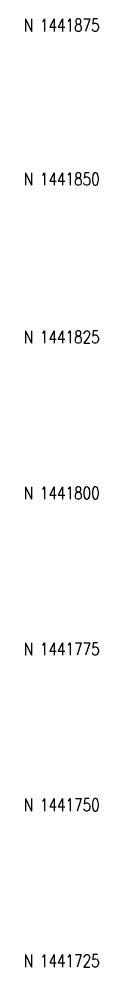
# Model space of a CAD drawing. Header units: metres. Extents: x 407243 to 407851, y 1441715 to 1442241.
# Drawn here: x 407490.6 to 407502.6, y 1441724 to 1441876 of the extents above; entities that cross this region are included whole.
import ezdxf
from ezdxf.enums import TextEntityAlignment as Align

# ---------------------------------------------------------------- set-up
doc = ezdxf.new("R2010")
doc.units = ezdxf.units.M
doc.layers.add('y_cor', color=252, linetype='Continuous')
doc.styles.add('Gval', font='romant.shx', dxfattribs={"width": 0.8, "height": 2})

msp = doc.modelspace()

# ---------------------------------------------------------------- texts
at = {"layer": 'y_cor', "style": 'Gval', "width": 0.8}
for s, p in [('N 1441875', (407496.67, 1441875)), ('N 1441850', (407496.67, 1441850.33)), ('N 1441825', (407496.67, 1441825)), ('N 1441800', (407496.67, 1441800)), ('N 1441775', (407496.67, 1441775)), ('N 1441750', (407496.67, 1441750)), ('N 1441725', (407496.67, 1441725))]:
    msp.add_text(s, height=2, dxfattribs=at).set_placement(p, align=Align.MIDDLE_CENTER)

doc.saveas('drawing.dxf')
